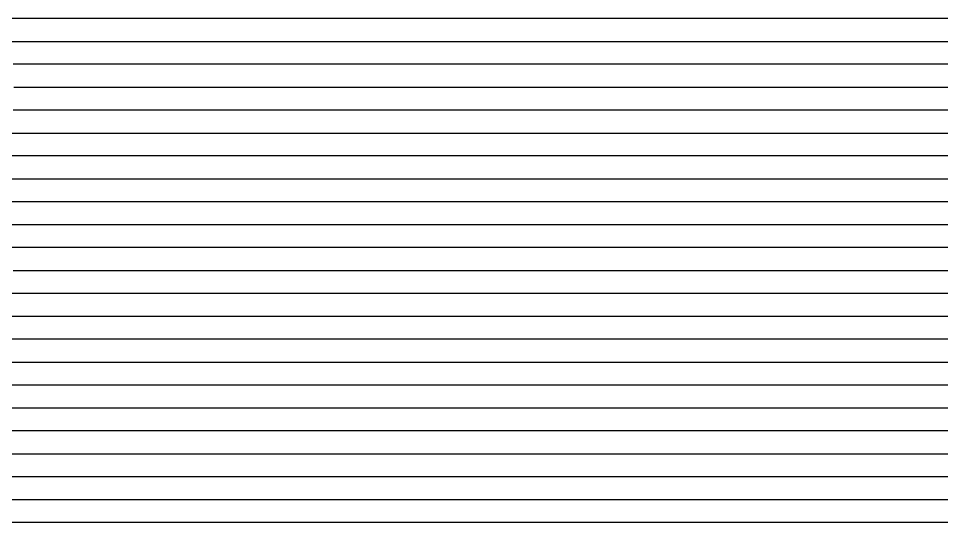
# Model space of a CAD drawing. Extents: x 20 to 170, y 60 to 234.
# Drawn here: x 57.5 to 95, y 60 to 80.47 of the extents above; entities that cross this region are included whole.
import ezdxf

# ---------------------------------------------------------------- set-up
doc = ezdxf.new("R2010")
doc.units = 0
doc.header["$LTSCALE"] = 0.000394
doc.layers.add('SPLINE', color=7, linetype='CONTINUOUS')

msp = doc.modelspace()

# ---------------------------------------------------------------- linework, layer by layer
at = {"layer": 'SPLINE', "color": 2}
for points in [[(95.316696, 80.472382, -14.652599), (94.357101, 80.472382, -14.827959), (93.922264, 80.472382, -14.777839), (92.875259, 80.472382, -14.690179), (92.525436, 80.472382, -14.671399), (91.128647, 80.472382, -14.849859), (90.343956, 80.472382, -15.134818), (89.972908, 80.472382, -15.150498), (89.209465, 80.472382, -15.000198), (89.036949, 80.472382, -14.978258), (88.337387, 80.472382, -14.997018), (87.640175, 80.472382, -15.166139), (86.942947, 80.472382, -15.291377), (86.593155, 80.472382, -15.341477), (86.245674, 80.472382, -15.369678), (84.848915, 80.472382, -15.410378), (84.499084, 80.472382, -15.494917), (84.15168, 80.472382, -15.620176), (83.452057, 80.472382, -15.905075), (82.733566, 80.472382, -16.493774), (82.239609, 80.472382, -16.490635), (82.045799, 80.472382, -16.377954), (81.360413, 80.472382, -16.268295), (81.010605, 80.472382, -16.293375), (79.963608, 80.472382, -16.471855), (78.569153, 80.472382, -16.800632), (78.21936, 80.472382, -16.897713), (77.869568, 80.472382, -17.019833), (77.172318, 80.472382, -17.361111), (76.451485, 80.472382, -17.658571), (75.775528, 80.472382, -17.630411), (74.730865, 80.472382, -17.736851), (74.381104, 80.472382, -17.805771), (73.464058, 80.472382, -18.237869), (73.014984, 80.472382, -18.291109), (72.287033, 80.472382, -18.241009), (71.589844, 80.472382, -18.297369), (71.08876, 80.472382, -18.623007), (70.585342, 80.472382, -19.011288), (70.10556, 80.472382, -19.111506), (69.845596, 80.472382, -19.136545), (69.495804, 80.472382, -19.205425), (69.146011, 80.472382, -19.321285), (68.971107, 80.472382, -19.387045), (68.798584, 80.472382, -19.465305), (67.401756, 80.472382, -19.831663), (66.007317, 80.472382, -20.257504), (65.307732, 80.472382, -20.457941), (64.960304, 80.472382, -20.545582), (64.610489, 80.472382, -20.617601), (63.913273, 80.472382, -20.786701), (63.213684, 80.472382, -20.983959), (61.819225, 80.472382, -21.56012), (60.422421, 80.472382, -22.364836), (59.72522, 80.472382, -22.696775), (59.375408, 80.472382, -22.859594), (59.027981, 80.472382, -23.153913), (58.188946, 80.472382, -24.14341), (58.047142, 80.472382, -24.34691), (57.980968, 80.472382, -24.46277), (57.872261, 80.472382, -24.710148), (57.04031, 80.472382, -26.945843)], [(56.955219, 79.541199, -25.912546), (57.631187, 79.541199, -24.41577), (57.980968, 79.541199, -23.670572), (58.15588, 79.541199, -23.401274), (58.33073, 79.541199, -23.232174), (59.027981, 79.541199, -22.765656), (60.422421, 79.541199, -21.870098), (61.819225, 79.541199, -21.07164), (62.169041, 79.541199, -20.899422), (62.516464, 79.541199, -20.818022), (63.213684, 79.541199, -20.677101), (64.088173, 79.541199, -20.423462), (64.260712, 79.541199, -20.379662), (64.610489, 79.541199, -20.326422), (65.307732, 79.541199, -20.188623), (66.007317, 79.541199, -19.960043), (67.401756, 79.541199, -19.625006), (67.697197, 79.541199, -19.599945), (67.990265, 79.541199, -19.568645), (68.798584, 79.541199, -19.246145), (69.011276, 79.541199, -19.186605), (69.649429, 79.541199, -19.083305), (69.670685, 79.541199, -19.070747), (70.193024, 79.541199, -18.666847), (70.542816, 79.541199, -18.425749), (70.890259, 79.541199, -18.306749), (71.240036, 79.541199, -18.262909), (71.589844, 79.541199, -18.237869), (72.591934, 79.541199, -18.203449), (72.984268, 79.541199, -17.977989), (73.683884, 79.541199, -17.671131), (74.381104, 79.541199, -17.498911), (74.9814, 79.541199, -17.439411), (75.579384, 79.541199, -17.530231), (75.602997, 79.541199, -17.523951), (75.775528, 79.541199, -17.433111), (77.172318, 79.541199, -16.781853), (78.569153, 79.541199, -16.512575), (79.963608, 79.541199, -16.174395), (80.660812, 79.541199, -16.121155), (81.360413, 79.541199, -16.174395), (82.012718, 79.541199, -16.324675), (82.395622, 79.541199, -15.973975), (82.575211, 79.541199, -15.848736), (82.754852, 79.541199, -15.751697), (83.452057, 79.541199, -15.438578), (83.80188, 79.541199, -15.313257), (84.15168, 79.541199, -15.275717), (85.54612, 79.541199, -15.206838), (85.76593, 79.541199, -15.206838), (86.942947, 79.541199, -14.846739), (87.640175, 79.541199, -14.652599), (88.337387, 79.541199, -14.665159), (89.367836, 79.541199, -14.8311), (89.734177, 79.541199, -14.906259), (91.128647, 79.541199, -14.51168), (91.478409, 79.541199, -14.45222), (92.525436, 79.541199, -14.45222), (93.922264, 79.541199, -14.624459), (94.269676, 79.541199, -14.605639), (94.966896, 79.541199, -14.602499), (95.316696, 79.541199, -14.5618)], [(95.316696, 78.609978, -14.59312), (93.922264, 78.609978, -14.614999), (93.726128, 78.609978, -14.630719), (93.222641, 78.609978, -14.50858), (92.525436, 78.609978, -14.44594), (91.128647, 78.609978, -14.48038), (90.956123, 78.609978, -14.53052), (89.734177, 78.609978, -14.59312), (88.992058, 78.609978, -14.652599), (88.337387, 78.609978, -14.54616), (87.989937, 78.609978, -14.52424), (86.942947, 78.609978, -14.52106), (86.593155, 78.609978, -14.55556), (86.418297, 78.609978, -14.611919), (85.54612, 78.609978, -14.959458), (84.957588, 78.609978, -15.078458), (84.15168, 78.609978, -15.056559), (83.80188, 78.609978, -15.081598), (83.10466, 78.609978, -15.194277), (82.754852, 78.609978, -15.244397), (82.407425, 78.609978, -15.394697), (81.707794, 78.609978, -15.823695), (81.228043, 78.609978, -16.221375), (81.206787, 78.609978, -16.224495), (80.58519, 78.609978, -16.114895), (80.138519, 78.609978, -16.118015), (79.963608, 78.609978, -16.071054), (79.266373, 78.609978, -16.052275), (77.869568, 78.609978, -16.406075), (77.172318, 78.609978, -16.543875), (76.475098, 78.609978, -16.656593), (76.125359, 78.609978, -16.744253), (75.775528, 78.609978, -16.925873), (75.177589, 78.609978, -17.245251), (74.794693, 78.609978, -17.389311), (74.381104, 78.609978, -17.370491), (73.683884, 78.609978, -17.379911), (72.984268, 78.609978, -17.614771), (72.341431, 78.609978, -17.890329), (71.698547, 78.609978, -18.228489), (70.890259, 78.609978, -18.241009), (70.542816, 78.609978, -18.28797), (70.018112, 78.609978, -18.372509), (69.845596, 78.609978, -18.410089), (69.495804, 78.609978, -18.566628), (68.774918, 78.609978, -19.064528), (68.098999, 78.609978, -19.117765), (67.751541, 78.609978, -19.205425), (67.009407, 78.609978, -19.596846), (66.988174, 78.609978, -19.599945), (66.496536, 78.609978, -19.596846), (66.007317, 78.609978, -19.646925), (64.610489, 78.609978, -19.975683), (63.213684, 78.609978, -20.229343), (62.42902, 78.609978, -20.517382), (61.819225, 78.609978, -20.595661), (61.469463, 78.609978, -20.648922), (61.294521, 78.609978, -20.708422), (61.122002, 78.609978, -20.799221), (59.812656, 78.609978, -21.710398), (59.202881, 78.609978, -22.173838), (58.33073, 78.609978, -22.778135), (57.980968, 78.609978, -23.172714), (57.28846, 78.609978, -24.41267)], [(57.309742, 77.681137, -23.811472), (57.980968, 77.681137, -22.775036), (58.15588, 77.681137, -22.546455), (58.33073, 77.681137, -22.383615), (59.202881, 77.681137, -21.50062), (59.375408, 77.681137, -21.37538), (60.249893, 77.681137, -20.808641), (60.422421, 77.681137, -20.711521), (61.122002, 77.681137, -20.426601), (61.469463, 77.681137, -20.310743), (61.819225, 77.681137, -20.254383), (63.213684, 77.681137, -19.956944), (64.260712, 77.681137, -19.668865), (65.132851, 77.681137, -19.455925), (65.307732, 77.681137, -19.421505), (66.158554, 77.681137, -19.424625), (66.704536, 77.681137, -19.155285), (67.051964, 77.681137, -19.026947), (67.401756, 77.681137, -18.995647), (67.902809, 77.681137, -18.995647), (68.578781, 77.681137, -18.588587), (68.798584, 77.681137, -18.488367), (69.495804, 77.681137, -18.306749), (70.193024, 77.681137, -18.200289), (70.847702, 77.681137, -18.203449), (71.589844, 77.681137, -17.83709), (72.461945, 77.681137, -17.448792), (72.636856, 77.681137, -17.395531), (72.984268, 77.681137, -17.364271), (73.676796, 77.681137, -17.364271), (74.251114, 77.681137, -17.198273), (75.078308, 77.681137, -16.694153), (75.428116, 77.681137, -16.562654), (77.172318, 77.681137, -16.312155), (78.21936, 77.681137, -15.955235), (78.569153, 77.681137, -15.920755), (79.788727, 77.681137, -15.967715), (79.963608, 77.681137, -15.977156), (80.181053, 77.681137, -16.020975), (80.422104, 77.681137, -16.086695), (80.481171, 77.681137, -16.042875), (80.656097, 77.681137, -15.851835), (80.89006, 77.681137, -15.645196), (81.360413, 77.681137, -15.241278), (81.707794, 77.681137, -15.028358), (82.057632, 77.681137, -14.943778), (82.754852, 77.681137, -14.906259), (84.827637, 77.681137, -14.890598), (85.54612, 77.681137, -14.624459), (86.418297, 77.681137, -14.37396), (86.593155, 77.681137, -14.326961), (86.942947, 77.681137, -14.29878), (87.640175, 77.681137, -14.35512), (88.337387, 77.681137, -14.43342), (89.036949, 77.681137, -14.571219), (89.384407, 77.681137, -14.589979), (89.734177, 77.681137, -14.5618), (91.128647, 77.681137, -14.53052), (91.828232, 77.681137, -14.605639), (92.525436, 77.681137, -14.580579), (92.875259, 77.681137, -14.59312), (93.04776, 77.681137, -14.621279), (93.789894, 77.681137, -14.856139), (93.922264, 77.681137, -14.859279), (94.269676, 77.681137, -14.928118), (94.619499, 77.681137, -15.028358), (94.966896, 77.681137, -15.034618), (95.316696, 77.681137, -15.116018)], [(95.316696, 76.749931, -16.994793), (94.794373, 76.749931, -16.287115), (94.494247, 76.749931, -16.071054), (94.023903, 76.749931, -15.936416), (94.007362, 76.749931, -15.917615), (93.922264, 76.749931, -15.767336), (93.572441, 76.749931, -15.429157), (93.222641, 76.749931, -15.285097), (92.917793, 76.749931, -15.184918), (92.525436, 76.749931, -15.084699), (92.175705, 76.749931, -15.012678), (91.828232, 76.749931, -15.012678), (91.107399, 76.749931, -14.965738), (90.431442, 76.749931, -14.655699), (89.734177, 76.749931, -14.59312), (89.036949, 76.749931, -14.54302), (88.337387, 76.749931, -14.41148), (87.989937, 76.749931, -14.367681), (87.640175, 76.749931, -14.30188), (86.942947, 76.749931, -14.25808), (85.89592, 76.749931, -14.26118), (85.54612, 76.749931, -14.3207), (84.848915, 76.749931, -14.52106), (84.15168, 76.749931, -14.59312), (82.754852, 76.749931, -14.59312), (82.407425, 76.749931, -14.586859), (82.057632, 76.749931, -14.59312), (81.882767, 76.749931, -14.614999), (81.010605, 76.749931, -14.755939), (80.660812, 76.749931, -14.862399), (80.3134, 76.749931, -15.125438), (79.963608, 76.749931, -15.504316), (79.679962, 76.749931, -15.829955), (79.658714, 76.749931, -15.836175), (78.569153, 76.749931, -15.698457), (78.21936, 76.749931, -15.729776), (77.347237, 76.749931, -15.867516), (75.775528, 76.749931, -16.233875), (74.381104, 76.749931, -16.521975), (73.889473, 76.749931, -16.825693), (73.400238, 76.749931, -17.204573), (71.937256, 76.749931, -17.329811), (71.589844, 76.749931, -17.389311), (71.244774, 76.749931, -17.564651), (70.538071, 76.749931, -17.999889), (70.193024, 76.749931, -18.106329), (69.495804, 76.749931, -18.053089), (68.798584, 76.749931, -18.106329), (67.401756, 76.749931, -18.698147), (66.988174, 76.749931, -18.932987), (66.354744, 76.749931, -18.958067), (66.007317, 76.749931, -19.017548), (65.199005, 76.749931, -19.311865), (64.610489, 76.749931, -19.365126), (63.213684, 76.749931, -19.706444), (62.516464, 76.749931, -19.765903), (61.819225, 76.749931, -20.000744), (60.422421, 76.749931, -20.229343), (59.72522, 76.749931, -20.677101), (59.375408, 76.749931, -20.918242), (59.202881, 76.749931, -21.046579), (59.115414, 76.749931, -21.121759), (58.193676, 76.749931, -21.992218), (58.037693, 76.749931, -22.189476), (57.914795, 76.749931, -22.377356), (57.631187, 76.749931, -22.847054), (57.283749, 76.749931, -23.539072)], [(57.172668, 75.818695, -25.070229), (57.631187, 75.818695, -23.207134), (57.806068, 75.818695, -22.527636), (57.980968, 75.818695, -22.158157), (58.33073, 75.818695, -21.782417), (58.460773, 75.818695, -21.657158), (58.926338, 75.818695, -20.883741), (59.027981, 75.818695, -20.739721), (59.202881, 75.818695, -20.554981), (59.375408, 75.818695, -20.429722), (59.72522, 75.818695, -20.291964), (60.422421, 75.818695, -20.094664), (60.554775, 75.818695, -20.069643), (61.294521, 75.818695, -19.800364), (61.469463, 75.818695, -19.740864), (63.213684, 75.818695, -19.462185), (64.610489, 75.818695, -19.080185), (64.960304, 75.818695, -18.964327), (65.307732, 75.818695, -18.886047), (66.116043, 75.818695, -18.851627), (66.817978, 75.818695, -18.538467), (67.401756, 75.818695, -18.228489), (68.098999, 75.818695, -17.943489), (68.798584, 75.818695, -17.943489), (69.479256, 75.818695, -18.003029), (69.670685, 75.818695, -17.959209), (70.542816, 75.818695, -17.401831), (70.890259, 75.818695, -17.298512), (71.828537, 75.818695, -17.185793), (72.069618, 75.818695, -17.176413), (72.54937, 75.818695, -17.185793), (72.570648, 75.818695, -17.176413), (73.159164, 75.818695, -16.722353), (73.334061, 75.818695, -16.609632), (74.381104, 75.818695, -16.177515), (75.775528, 75.818695, -15.870655), (76.475098, 75.818695, -15.704737), (77.522118, 75.818695, -15.663997), (77.869568, 75.818695, -15.654596), (78.21936, 75.818695, -15.701556), (78.569153, 75.818695, -15.663997), (78.829132, 75.818695, -15.645196), (78.850388, 75.818695, -15.623297), (79.40818, 75.818695, -14.925038), (79.684708, 75.818695, -14.661979), (79.963608, 75.818695, -14.51168), (81.360413, 75.818695, -14.29878), (82.754852, 75.818695, -14.3207), (84.15168, 75.818695, -14.43342), (84.674026, 75.818695, -14.37078), (84.848915, 75.818695, -14.326961), (85.54612, 75.818695, -14.26746), (86.245674, 75.818695, -14.25808), (86.942947, 75.818695, -14.25808), (88.337387, 75.818695, -14.45534), (89.036949, 75.818695, -14.624459), (89.734177, 75.818695, -14.82482), (90.431442, 75.818695, -15.112878), (90.781204, 75.818695, -15.316438), (90.956123, 75.818695, -15.479278), (91.187729, 75.818695, -15.720356), (91.407562, 75.818695, -15.739157), (91.627327, 75.818695, -15.795496), (91.84716, 75.818695, -15.914495), (92.088188, 75.818695, -16.171255), (92.634148, 75.818695, -16.305895), (92.875259, 75.818695, -16.456215), (92.962692, 75.818695, -16.562654), (93.092651, 75.818695, -16.766193), (93.898659, 75.818695, -18.262909), (94.030975, 75.818695, -18.422609), (94.673866, 75.818695, -19.315025), (95.739769, 75.818695, -20.617601)], [(95.72084, 74.88987, -24.963728), (94.86058, 74.88987, -22.624756), (94.709305, 74.88987, -22.289696), (94.019165, 74.88987, -21.52566), (93.995537, 74.88987, -21.49124), (93.922264, 74.88987, -21.347179), (93.834839, 74.88987, -21.22818), (93.168335, 74.88987, -20.523682), (92.525436, 74.88987, -19.603106), (92.220566, 74.88987, -19.142805), (92.111855, 74.88987, -18.992527), (91.828232, 74.88987, -18.507187), (91.128647, 74.88987, -17.276571), (90.431442, 74.88987, -16.512575), (90.213959, 74.88987, -16.262054), (90.192703, 74.88987, -16.227594), (90.084, 74.88987, -16.092955), (89.887833, 74.88987, -15.958315), (89.384407, 74.88987, -15.754796), (89.363136, 74.88987, -15.729776), (89.299347, 74.88987, -15.616997), (89.05822, 74.88987, -15.332077), (88.819519, 74.88987, -15.181778), (88.602104, 74.88987, -15.112878), (88.368088, 74.88987, -15.056559), (87.989937, 74.88987, -14.809179), (87.640175, 74.88987, -14.640059), (86.942947, 74.88987, -14.49292), (85.54612, 74.88987, -14.33948), (84.848915, 74.88987, -14.33634), (84.15168, 74.88987, -14.41774), (82.754852, 74.88987, -14.30506), (81.360413, 74.88987, -14.29878), (80.597015, 74.88987, -14.37396), (80.3134, 74.88987, -14.37704), (79.963608, 74.88987, -14.40524), (79.266373, 74.88987, -14.52106), (78.91658, 74.88987, -14.640059), (78.569153, 74.88987, -14.928118), (78.023193, 74.88987, -15.460437), (78.001923, 74.88987, -15.463617), (77.172318, 74.88987, -15.416637), (76.475098, 74.88987, -15.410378), (75.775528, 74.88987, -15.588857), (74.381104, 74.88987, -15.977156), (73.683884, 74.88987, -16.121155), (73.334061, 74.88987, -16.227594), (72.984268, 74.88987, -16.409235), (71.807281, 74.88987, -17.082453), (71.78598, 74.88987, -17.085573), (71.589844, 74.88987, -17.057373), (70.890259, 74.88987, -17.035513), (70.542816, 74.88987, -17.129433), (70.193024, 74.88987, -17.270351), (69.583244, 74.88987, -17.533331), (68.971107, 74.88987, -17.968609), (68.798584, 74.88987, -17.940409), (67.401756, 74.88987, -17.927889), (67.051964, 74.88987, -17.965429), (66.704536, 74.88987, -18.10323), (65.900955, 74.88987, -18.591667), (65.416443, 74.88987, -18.748247), (65.014664, 74.88987, -18.707527), (64.610489, 74.88987, -18.682487), (63.913273, 74.88987, -18.798388), (63.563454, 74.88987, -18.898567), (63.213684, 74.88987, -18.992527), (62.29903, 74.88987, -19.289986), (61.476528, 74.88987, -19.402685), (61.30402, 74.88987, -19.455925), (61.131474, 74.88987, -19.540485), (60.44606, 74.88987, -19.935003), (60.074982, 74.88987, -20.050863), (59.72522, 74.88987, -20.179243), (59.375408, 74.88987, -20.370241), (59.202881, 74.88987, -20.498602), (59.027981, 74.88987, -20.667742), (58.406384, 74.88987, -21.672817), (58.094418, 74.88987, -22.192656), (57.940788, 74.88987, -22.483856), (57.862793, 74.88987, -22.677996), (57.784786, 74.88987, -22.981674), (57.631187, 74.88987, -23.986832), (57.579174, 74.88987, -24.46591), (56.993046, 74.88987, -31.379669)], [(56.993046, 73.958649, -37.228832), (57.713905, 73.958649, -27.4531), (57.770615, 73.958649, -26.767363), (57.822613, 73.958649, -26.235044), (57.874596, 73.958649, -25.812326), (58.002232, 73.958649, -25.035809), (58.526928, 73.958649, -22.255276), (58.652195, 73.958649, -21.804358), (58.777447, 73.958649, -21.475559), (59.027981, 73.958649, -21.018379), (59.375408, 73.958649, -20.680222), (59.72522, 73.958649, -20.395302), (60.422421, 73.958649, -19.900583), (60.597332, 73.958649, -19.794104), (60.902225, 73.958649, -19.487246), (61.20948, 73.958649, -19.255526), (61.360725, 73.958649, -19.199165), (62.169041, 73.958649, -18.801487), (62.341583, 73.958649, -18.738867), (63.213684, 73.958649, -18.522827), (63.913273, 73.958649, -18.469587), (64.610489, 73.958649, -18.510307), (65.090294, 73.958649, -18.432009), (65.832436, 73.958649, -18.040609), (66.007317, 73.958649, -17.959209), (66.704536, 73.958649, -17.868389), (67.401756, 73.958649, -17.821411), (67.761017, 73.958649, -17.830791), (68.122612, 73.958649, -17.899689), (68.798584, 73.958649, -17.464451), (69.495804, 73.958649, -17.066813), (69.845596, 73.958649, -16.960333), (70.193024, 73.958649, -16.910233), (70.913879, 73.958649, -16.950953), (71.611115, 73.958649, -16.725473), (72.287033, 73.958649, -16.287115), (72.636856, 73.958649, -16.143095), (72.984268, 73.958649, -16.042875), (74.381104, 73.958649, -15.682796), (75.775528, 73.958649, -15.341477), (76.475098, 73.958649, -15.253818), (77.302338, 73.958649, -15.216217), (77.957031, 73.958649, -14.946959), (78.044479, 73.958649, -14.890598), (78.21936, 73.958649, -14.793499), (78.569153, 73.958649, -14.661979), (78.91658, 73.958649, -14.574299), (79.963608, 73.958649, -14.402101), (80.660812, 73.958649, -14.37078), (82.057632, 73.958649, -14.47098), (82.754852, 73.958649, -14.54302), (83.452057, 73.958649, -14.574299), (83.80188, 73.958649, -14.608779), (84.15168, 73.958649, -14.665159), (85.54612, 73.958649, -14.746519), (85.992821, 73.958649, -14.846739), (86.463158, 73.958649, -15.175518), (86.942947, 73.958649, -15.278837), (87.181641, 73.958649, -15.394697), (87.422699, 73.958649, -15.648336), (87.493614, 73.958649, -15.770476), (88.119965, 73.958649, -16.177515), (88.337387, 73.958649, -16.412374), (89.036949, 73.958649, -17.680511), (89.296959, 73.958649, -18.125149), (89.40802, 73.958649, -18.284849), (90.398323, 73.958649, -19.875504), (91.086113, 73.958649, -20.799221), (91.128647, 73.958649, -20.874361), (91.187729, 73.958649, -20.983959), (91.929848, 73.958649, -21.923338), (92.898872, 73.958649, -23.385633), (92.972168, 73.958649, -23.623592), (93.135216, 73.958649, -24.66629), (93.936447, 73.958649, -30.988249), (93.952988, 73.958649, -31.066549), (94.085373, 73.958649, -31.576967), (94.21772, 73.958649, -32.250126), (94.352425, 73.958649, -33.120644), (94.498955, 73.958649, -34.382519), (94.924362, 73.958649, -38.518867), (94.945633, 73.958649, -38.578388), (95.666496, 73.958649, -38.606567)], [(95.316696, 73.027451, -38.606567), (94.966896, 73.027451, -38.606567), (93.922264, 73.027451, -38.572128), (92.175705, 73.027451, -38.572128), (92.154396, 73.027451, -38.509487), (91.712433, 73.027451, -33.427525), (91.5588, 73.027451, -31.868147), (91.421715, 73.027451, -30.812931), (91.284592, 73.027451, -29.995693), (91.128647, 73.027451, -29.328714), (90.280174, 73.027451, -24.19035), (90.183258, 73.027451, -23.636112), (90.126526, 73.027451, -23.423214), (89.209465, 73.027451, -21.48498), (89.13623, 73.027451, -21.353439), (88.403557, 73.027451, -20.398401), (88.363373, 73.027451, -20.313864), (86.942947, 73.027451, -17.620991), (86.593155, 73.027451, -16.994793), (86.550606, 73.027451, -16.894573), (86.418297, 73.027451, -16.678513), (86.330772, 73.027451, -16.587673), (85.633575, 73.027451, -16.017855), (85.531952, 73.027451, -15.870655), (85.300323, 73.027451, -15.645196), (85.06633, 73.027451, -15.544996), (84.917442, 73.027451, -15.519977), (84.58654, 73.027451, -15.494917), (84.565269, 73.027451, -15.482357), (84.15168, 73.027451, -15.175518), (83.80188, 73.027451, -15.075318), (83.452057, 73.027451, -15.009559), (83.10466, 73.027451, -14.925038), (82.754852, 73.027451, -14.859279), (81.360413, 73.027451, -14.696439), (79.963608, 73.027451, -14.702719), (78.569153, 73.027451, -14.7904), (78.001923, 73.027451, -14.890598), (77.434677, 73.027451, -15.116018), (77.172318, 73.027451, -15.147318), (75.775528, 73.027451, -15.231877), (75.428116, 73.027451, -15.266317), (74.730865, 73.027451, -15.404098), (74.381104, 73.027451, -15.485538), (72.984268, 73.027451, -15.770476), (71.589844, 73.027451, -16.139935), (70.890259, 73.027451, -16.368515), (70.193024, 73.027451, -16.478115), (69.845596, 73.027451, -16.525055), (68.798584, 73.027451, -16.747393), (68.448769, 73.027451, -16.944653), (67.751541, 73.027451, -17.398691), (67.030678, 73.027451, -17.780731), (66.517822, 73.027451, -17.783831), (66.007317, 73.027451, -17.821411), (65.307732, 73.027451, -17.990509), (65.132851, 73.027451, -18.043709), (64.239464, 73.027451, -18.410089), (63.967628, 73.027451, -18.447649), (63.213684, 73.027451, -18.475847), (62.516464, 73.027451, -18.641808), (62.169041, 73.027451, -18.763927), (61.122002, 73.027451, -19.283726), (60.947113, 73.027451, -19.434006), (59.987556, 73.027451, -20.414082), (59.900112, 73.027451, -20.517382), (59.72522, 73.027451, -20.767881), (59.486485, 73.027451, -21.30024), (58.98307, 73.027451, -23.050594), (58.853077, 73.027451, -23.582872), (58.590744, 73.027451, -24.963728), (58.503307, 73.027451, -25.492947), (58.460773, 73.027451, -25.937584), (58.068405, 73.027451, -32.247028), (57.631187, 73.027451, -38.218288), (57.609924, 73.027451, -38.305969), (56.579433, 73.027451, -38.305969)], [(53.445454, 72.098602, -38.305969), (57.855698, 72.098602, -38.302849), (58.526928, 72.098602, -38.274628), (58.54821, 72.098602, -38.183807), (59.046898, 72.098602, -30.167852), (59.113052, 72.098602, -29.200335), (59.219425, 72.098602, -27.903978), (59.427402, 72.098602, -25.627586), (59.486485, 72.098602, -25.217388), (59.543224, 72.098602, -24.951248), (60.249893, 72.098602, -22.480696), (60.27116, 72.098602, -22.380516), (60.353893, 72.098602, -21.838778), (60.403522, 72.098602, -21.622738), (60.422421, 72.098602, -21.56012), (60.597332, 72.098602, -21.22192), (61.251995, 72.098602, -20.548761), (61.27327, 72.098602, -20.514261), (61.469463, 72.098602, -20.104103), (61.819225, 72.098602, -19.790983), (62.124119, 72.098602, -19.640665), (62.145401, 72.098602, -19.621885), (62.516464, 72.098602, -19.064528), (62.866261, 72.098602, -18.713827), (63.041161, 72.098602, -18.607388), (63.213684, 72.098602, -18.532207), (64.173248, 72.098602, -18.40383), (64.960304, 72.098602, -18.078169), (65.307732, 72.098602, -17.949829), (66.007317, 72.098602, -17.783831), (66.420891, 72.098602, -17.758791), (66.855797, 72.098602, -17.686771), (67.751541, 72.098602, -17.116873), (68.098999, 72.098602, -16.925873), (68.448769, 72.098602, -16.791233), (68.798584, 72.098602, -16.678513), (70.193024, 72.098602, -16.377954), (70.890259, 72.098602, -16.161875), (71.589844, 72.098602, -15.908256), (71.764702, 72.098602, -15.864375), (71.937256, 72.098602, -15.839355), (72.636856, 72.098602, -15.779857), (72.896828, 72.098602, -15.748516), (73.334061, 72.098602, -15.660856), (73.683884, 72.098602, -15.604496), (74.381104, 72.098602, -15.463617), (75.775528, 72.098602, -15.225617), (77.172318, 72.098602, -15.141078), (78.044479, 72.098602, -15.015819), (78.21936, 72.098602, -14.984478), (78.569153, 72.098602, -14.956318), (79.266373, 72.098602, -14.981379), (79.963608, 72.098602, -15.025218), (80.3134, 72.098602, -15.090979), (80.727028, 72.098602, -15.253818), (81.010605, 72.098602, -15.266317), (81.381699, 72.098602, -15.344577), (82.400345, 72.098602, -15.610736), (82.712296, 72.098602, -15.864375), (82.733566, 72.098602, -15.889456), (83.300812, 72.098602, -16.027235), (83.452057, 72.098602, -16.092955), (83.67189, 72.098602, -16.312155), (83.707367, 72.098602, -16.359135), (84.473129, 72.098602, -17.047993), (84.58419, 72.098602, -17.182613), (84.692894, 72.098602, -17.404991), (85.458664, 72.098602, -18.532207), (85.54612, 72.098602, -18.698147), (85.621773, 72.098602, -18.911087), (87.356522, 72.098602, -22.875254), (87.640175, 72.098602, -24.50659), (88.337387, 72.098602, -28.621077), (88.493401, 72.098602, -29.325535), (88.630455, 72.098602, -30.192913), (88.76754, 72.098602, -31.32021), (88.83606, 72.098602, -32.002808), (88.921165, 72.098602, -32.976604), (89.363136, 72.098602, -38.403069), (89.384407, 72.098602, -38.540787), (90.084, 72.098602, -38.572128), (92.525436, 72.098602, -38.572128), (93.922264, 72.098602, -38.609688), (94.966896, 72.098602, -38.609688), (95.316696, 72.098602, -38.625347)], [(95.316696, 71.167404, -38.625347), (94.619499, 71.167404, -38.606567), (93.922264, 71.167404, -38.619068), (93.222641, 71.167404, -38.575249), (92.787811, 71.167404, -38.572128), (91.828232, 71.167404, -38.500088), (91.128647, 71.167404, -38.522049), (90.781204, 71.167404, -38.550209), (90.431442, 71.167404, -38.572128), (88.077393, 71.167404, -38.569008), (87.290352, 71.167404, -38.537689), (86.614403, 71.167404, -38.534527), (86.593155, 71.167404, -38.418728), (86.127518, 71.167404, -31.746027), (86.04245, 71.167404, -30.621891), (85.973923, 71.167404, -29.832853), (85.83683, 71.167404, -28.533377), (85.699745, 71.167404, -27.537621), (85.56263, 71.167404, -26.786142), (84.565269, 71.167404, -22.724895), (83.910591, 71.167404, -20.699041), (83.889313, 71.167404, -20.526821), (83.837326, 71.167404, -20.198044), (83.782967, 71.167404, -20.010183), (83.676643, 71.167404, -19.775324), (82.754852, 71.167404, -18.353729), (81.861481, 71.167404, -17.141912), (81.707794, 71.167404, -16.972853), (81.57785, 71.167404, -16.878933), (79.691788, 71.167404, -16.105515), (79.566528, 71.167404, -16.067915), (78.807861, 71.167404, -15.973975), (78.569153, 71.167404, -15.905075), (78.436798, 71.167404, -15.914495), (77.812851, 71.167404, -16.014675), (77.793922, 71.167404, -16.005295), (77.463058, 71.167404, -15.942676), (77.0849, 71.167404, -15.955235), (77.044716, 71.167404, -15.914495), (76.737457, 71.167404, -15.698457), (76.430183, 71.167404, -15.613896), (76.10408, 71.167404, -15.601357), (75.633728, 71.167404, -15.638936), (75.491882, 71.167404, -15.667116), (74.927055, 71.167404, -15.629557), (74.551254, 71.167404, -15.654596), (74.381104, 71.167404, -15.654596), (72.984268, 71.167404, -15.739157), (71.589844, 71.167404, -15.883155), (70.193024, 71.167404, -16.355995), (69.845596, 71.167404, -16.456215), (68.798584, 71.167404, -16.716093), (67.751541, 71.167404, -17.098133), (67.57666, 71.167404, -17.201433), (66.855797, 71.167404, -17.671131), (66.007317, 71.167404, -17.815151), (65.307732, 71.167404, -18.222189), (64.960304, 71.167404, -18.447649), (64.610489, 71.167404, -18.644907), (64.359978, 71.167404, -18.898567), (64.234711, 71.167404, -19.095825), (64.088173, 71.167404, -19.449665), (63.650936, 71.167404, -19.506025), (63.433487, 71.167404, -19.668865), (63.213684, 71.167404, -20.007004), (62.365223, 71.167404, -21.353439), (62.310833, 71.167404, -21.531919), (61.497829, 71.167404, -23.532812), (61.45763, 71.167404, -23.661152), (61.386738, 71.167404, -23.980572), (61.33709, 71.167404, -24.31245), (61.266174, 71.167404, -24.966888), (60.531136, 71.167404, -29.707613), (60.422421, 71.167404, -30.130293), (60.309006, 71.167404, -30.700171), (60.193172, 71.167404, -31.414089), (60.079735, 71.167404, -32.300247), (59.966286, 71.167404, -33.399303), (59.514851, 71.167404, -38.274628), (59.027981, 71.167404, -38.268368), (58.678188, 71.167404, -38.271549), (58.33073, 71.167404, -38.309067), (57.631187, 71.167404, -38.315327), (56.236717, 71.167404, -38.305969)], [(57.283749, 70.236191, -38.337288), (57.631187, 70.236191, -38.346668), (58.678188, 70.236191, -38.305969), (61.382008, 70.236191, -38.305969), (61.835789, 70.236191, -33.681103), (61.968155, 70.236191, -32.528843), (62.10051, 70.236191, -31.627028), (62.232876, 70.236191, -30.925629), (62.365223, 70.236191, -30.399611), (62.386475, 70.236191, -30.327591), (63.213684, 70.236191, -26.056564), (63.388596, 70.236191, -25.229908), (64.305618, 70.236191, -23.470192), (64.326904, 70.236191, -23.398134), (65.199005, 70.236191, -19.834784), (65.300613, 70.236191, -19.562426), (65.399895, 70.236191, -19.452826), (66.354744, 70.236191, -18.829687), (67.401756, 70.236191, -18.604227), (68.231339, 70.236191, -18.065649), (68.798584, 70.236191, -17.849609), (71.06514, 70.236191, -17.204573), (72.003426, 70.236191, -16.863293), (72.287033, 70.236191, -16.828793), (74.381104, 70.236191, -16.656593), (75.775528, 70.236191, -16.725473), (75.950424, 70.236191, -16.756813), (76.125359, 70.236191, -16.894573), (76.475098, 70.236191, -17.264051), (77.172318, 70.236191, -17.918489), (77.869568, 70.236191, -18.36311), (78.569153, 70.236191, -18.917347), (79.963608, 70.236191, -19.700144), (80.684464, 70.236191, -20.053984), (81.575493, 70.236191, -20.526821), (81.643997, 70.236191, -20.576921), (81.948906, 70.236191, -21.0278), (82.657944, 70.236191, -22.126858), (82.731247, 70.236191, -22.339796), (82.754852, 70.236191, -22.480696), (82.858887, 70.236191, -23.166454), (82.962845, 70.236191, -24.036932), (83.066849, 70.236191, -25.104649), (83.192093, 70.236191, -26.717222), (83.820793, 70.236191, -35.766556), (83.837326, 70.236191, -35.841656), (83.99334, 70.236191, -36.220551), (84.15168, 70.236191, -36.737232), (84.260391, 70.236191, -37.194393), (84.541634, 70.236191, -38.468788), (84.560562, 70.236191, -38.493828), (85.54612, 70.236191, -38.528309), (86.942947, 70.236191, -38.534527), (88.337387, 70.236191, -38.572128), (90.431442, 70.236191, -38.569008), (91.128647, 70.236191, -38.515747), (92.525436, 70.236191, -38.540787), (92.875259, 70.236191, -38.572128), (93.572441, 70.236191, -38.590908), (93.922264, 70.236191, -38.615948), (95.666496, 70.236191, -38.644108)], [(95.316696, 69.304985, -38.659767), (94.966896, 69.304985, -38.650387), (93.922264, 69.304985, -38.644108), (93.222641, 69.304985, -38.594028), (92.525436, 69.304985, -38.572128), (87.290352, 69.304985, -38.572128), (86.245674, 69.304985, -38.534527), (85.54612, 69.304985, -38.528309), (84.848915, 69.304985, -38.503208), (83.80188, 69.304985, -38.493828), (82.929794, 69.304985, -38.525127), (82.407425, 69.304985, -38.528309), (81.057892, 69.304985, -38.471909), (81.031906, 69.304985, -38.434307), (80.552094, 69.304985, -30.264973), (80.459915, 69.304985, -28.786997), (80.38903, 69.304985, -27.819439), (80.318115, 69.304985, -26.970882), (80.247223, 69.304985, -26.228785), (80.1054, 69.304985, -25.020088), (79.963608, 69.304985, -24.12775), (79.942307, 69.304985, -24.014992), (79.878494, 69.304985, -23.811472), (79.814713, 69.304985, -23.717512), (78.895355, 69.304985, -22.668556), (78.796066, 69.304985, -22.577776), (77.869568, 69.304985, -22.010998), (77.172318, 69.304985, -21.870098), (75.775528, 69.304985, -21.719818), (75.078308, 69.304985, -21.660337), (73.683884, 69.304985, -21.823137), (72.984268, 69.304985, -21.801258), (72.287033, 69.304985, -21.801258), (71.937256, 69.304985, -21.854418), (71.173859, 69.304985, -22.227076), (71.152573, 69.304985, -22.230196), (70.890259, 69.304985, -22.145638), (70.193024, 69.304985, -21.960897), (69.233429, 69.304985, -22.346056), (69.146011, 69.304985, -22.389915), (69.103455, 69.304985, -22.424335), (68.098999, 69.304985, -23.338654), (67.146484, 69.304985, -24.888628), (67.118134, 69.304985, -24.948128), (67.094498, 69.304985, -25.007608), (66.116043, 69.304985, -28.329859), (66.007317, 69.304985, -28.815157), (65.891502, 69.304985, -29.463335), (65.778061, 69.304985, -30.283731), (65.662239, 69.304985, -31.301369), (65.548813, 69.304985, -32.557022), (65.083199, 69.304985, -38.318508), (65.069016, 69.304985, -38.352928), (64.83976, 69.304985, -38.346668), (63.213684, 69.304985, -38.346668), (61.819225, 69.304985, -38.305969), (59.027981, 69.304985, -38.305969), (57.631187, 69.304985, -38.318508), (56.236717, 69.304985, -38.305969)], [(56.236717, 68.376144, -38.305969), (57.631187, 68.376144, -38.315327), (59.027981, 68.376144, -38.305969), (61.819225, 68.376144, -38.305969), (63.213684, 68.376144, -38.352928), (64.610489, 68.376144, -38.346668), (66.007317, 68.376144, -38.381107), (67.401756, 68.376144, -38.406147), (68.798584, 68.376144, -38.381107), (71.589844, 68.376144, -38.387348), (72.984268, 68.376144, -38.418728), (77.172318, 68.376144, -38.424927), (78.569153, 68.376144, -38.484447), (79.266373, 68.376144, -38.490707), (79.963608, 68.376144, -38.468788), (81.360413, 68.376144, -38.484447), (82.754852, 68.376144, -38.534527), (84.15168, 68.376144, -38.493828), (85.54612, 68.376144, -38.537689), (86.942947, 68.376144, -38.572128), (91.128647, 68.376144, -38.575249), (92.525436, 68.376144, -38.606567), (93.922264, 68.376144, -38.656647), (96.713524, 68.376144, -38.684864)], [(95.316696, 67.444923, -39.680565), (93.922264, 67.444923, -39.664925), (92.525436, 67.444923, -39.608585), (89.734177, 67.444923, -39.567844), (86.942947, 67.444923, -39.567844), (85.54612, 67.444923, -39.545925), (84.15168, 67.444923, -39.495823), (82.754852, 67.444923, -39.530304), (81.360413, 67.444923, -39.492725), (79.963608, 67.444923, -39.477043), (78.569153, 67.444923, -39.492725), (77.172318, 67.444923, -39.433205), (75.775528, 67.444923, -39.417564), (72.984268, 67.444923, -39.417564), (70.193024, 67.444923, -39.379963), (68.798584, 67.444923, -39.379963), (67.401756, 67.444923, -39.414444), (64.610489, 67.444923, -39.342384), (63.213684, 67.444923, -39.361183), (61.819225, 67.444923, -39.301685), (59.027981, 67.444923, -39.301685), (57.631187, 67.444923, -39.323605), (56.236717, 67.444923, -39.307964)], [(20, 66.51371, -40), (170, 66.51371, -40)], [(170, 65.584862, -40), (20, 65.584862, -40), (20, 64.653648, -40), (170, 64.653648, -40)], [(170, 63.72245, -40), (20, 63.72245, -40), (20, 62.793613, -40), (170, 62.793613, -40)], [(170, 61.862404, -40), (20, 61.862404, -40), (20, 60.93119, -40), (170, 60.93119, -40)], [(170, 60, -40), (20, 60, -40)]]:
    msp.add_polyline3d(points, dxfattribs=at)

doc.saveas('drawing.dxf')
